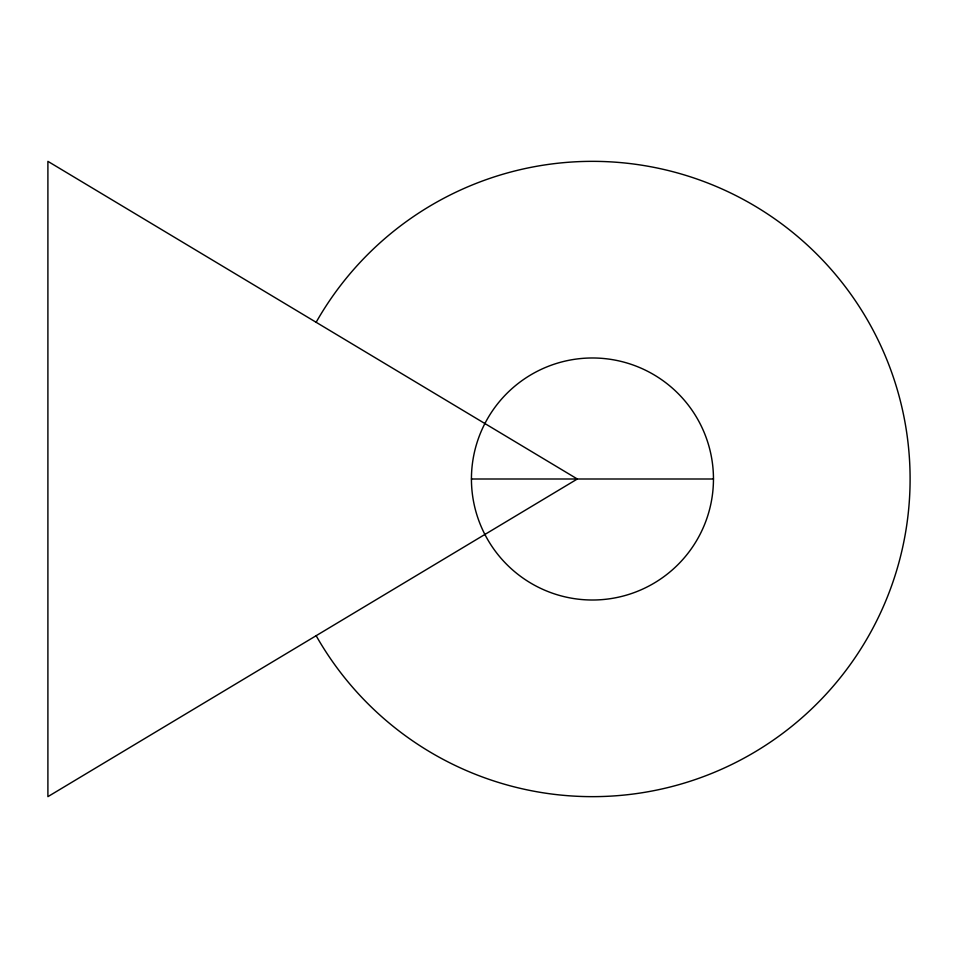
<?xml version="1.0" encoding="UTF-8"?>
<svg xmlns="http://www.w3.org/2000/svg" width="958" height="958" viewBox="0 0 958 958"><rect width="100%" height="100%" fill="white"/><g stroke="black" fill="none" stroke-linecap="round" stroke-linejoin="round"><path stroke-width="1.44" d="M471.444 479L713.459 479A121.007 121.007 0 0 1 531.941 583.793A121.007 121.007 0 0 1 531.941 374.195A121.007 121.007 0 0 1 713.459 479M316.14 322.283A317.649 317.649 0 0 1 796.002 235.141A317.649 317.649 0 0 1 796.002 722.859A317.649 317.649 0 0 1 316.14 635.705M577.327 479L47.9 796.649L47.9 161.351L577.327 479"/></g></svg>
